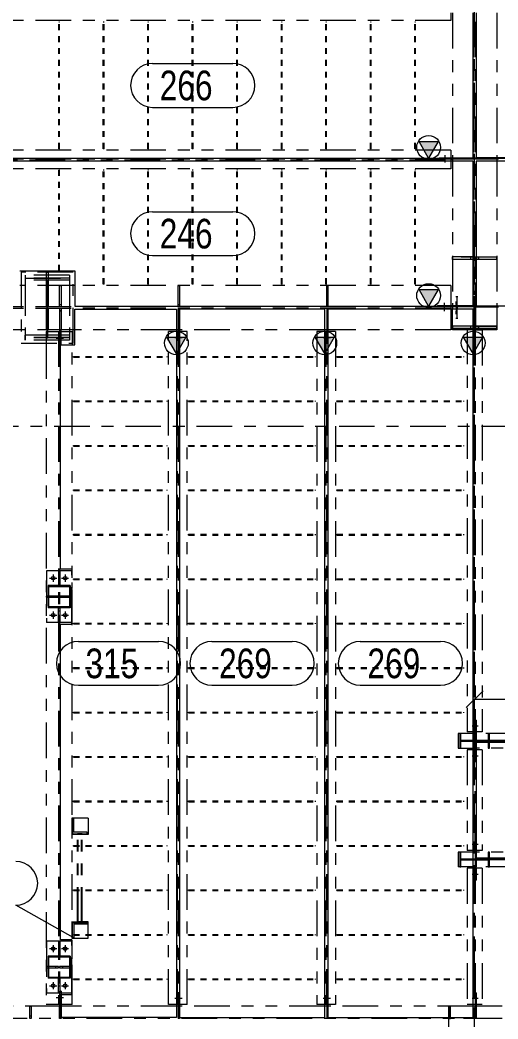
# Model space of a CAD drawing. Header units: millimetres. Extents: x 6786 to 7380, y -302 to 118.
# Drawn here: x 7014.5 to 7054.7, y -46 to 38.2 of the extents above; entities that cross this region are included whole.
import ezdxf

# ---------------------------------------------------------------- set-up
doc = ezdxf.new("R2010")
doc.units = ezdxf.units.MM
for name, pattern in [('XKITLINE00', [0]), ('XKITLINE02', [4, 2, -2]), ('XKITLINE03', [6, 3, -1, 1, -1]), ('XKITLINE04', [3, 0.5, -0.5, 0.5, -0.5, 0.5, -0.5]), ('XKITLINE05', [8, 3, -1, 1, -1, 1, -1])]:
    doc.linetypes.add(name, pattern=pattern)
for name, color, linetype, lineweight in [('Bolt', 7, 'Continuous', 0), ('Part', 2, 'Continuous', 0), ('PartMark', 3, 'Continuous', 0), ('S-GRID', 1, 'Continuous', 0), ('Z-DIMENSIONS', 1, 'Continuous', 0)]:
    doc.layers.add(name, color=color, linetype=linetype, lineweight=lineweight)
doc.styles.add('Arial', font='arial.ttf')

msp = doc.modelspace()

# ---------------------------------------------------------------- hatches: boundary and pattern name
at = {"layer": 'Part'}
for points in [[(7048.084, 27.995), (7049.684, 27.995), (7048.884, 26.595)], [(7048.084, 15.495), (7049.684, 15.495), (7048.884, 14.095)], [(7026.834, 11.495), (7028.434, 11.495), (7027.634, 10.095)], [(7039.334, 11.495), (7040.934, 11.495), (7040.134, 10.095)], [(7051.834, 11.495), (7053.434, 11.495), (7052.634, 10.095)]]:
    msp.add_hatch(color=7, dxfattribs=at).paths.add_polyline_path(points, flags=17)

# ---------------------------------------------------------------- linework, layer by layer
at = {"layer": 'Bolt', "color": 6, "linetype": 'XKITLINE02', "lineweight": 0}
for p, q in [((7050.259, 26.833), (7050.259, 26.208)), ((7050.259, 26.833), (7050.259, 26.208)), ((7050.196, 14.376), (7050.196, 13.689)), ((7050.196, 14.376), (7050.196, 13.689)), ((7050.196, 14.376), (7050.196, 13.689)), ((7050.196, 14.376), (7050.196, 13.689)), ((7017.509, 11.408), (7018.134, 11.408)), ((7017.509, 11.408), (7018.134, 11.408)), ((7017.509, 11.408), (7018.134, 11.408)), ((7027.496, 11.47), (7028.121, 11.47)), ((7027.496, 11.47), (7028.121, 11.47)), ((7039.996, 11.47), (7040.621, 11.47)), ((7039.996, 11.47), (7040.621, 11.47)), ((7053.059, -21.317), (7052.559, -21.317)), ((7053.059, -21.317), (7052.559, -21.317)), ((7052.559, -23.817), (7053.059, -23.817)), ((7052.559, -23.817), (7053.059, -23.817)), ((7053.059, -31.317), (7052.559, -31.317)), ((7053.059, -31.317), (7052.559, -31.317)), ((7052.559, -33.817), (7053.059, -33.817)), ((7052.559, -33.817), (7053.059, -33.817)), ((7018.134, -44.249), (7017.509, -44.249)), ((7018.134, -44.249), (7017.509, -44.249)), ((7018.134, -44.249), (7017.509, -44.249)), ((7028.121, -44.311), (7027.496, -44.311)), ((7028.121, -44.311), (7027.496, -44.311)), ((7040.621, -44.311), (7039.996, -44.311)), ((7040.621, -44.311), (7039.996, -44.311)), ((7053.059, -44.311), (7052.559, -44.311)), ((7053.059, -44.311), (7052.559, -44.311))]:
    msp.add_line(p, q, dxfattribs=at)
at = {"layer": 'Bolt', "color": 6, "linetype": 'XKITLINE00', "lineweight": 0}
for p, q in [((7016.959, -8.842), (7017.559, -8.842)), ((7017.259, -8.542), (7017.259, -9.142)), ((7017.959, -8.842), (7018.559, -8.842)), ((7018.259, -8.542), (7018.259, -9.142)), ((7017.259, -11.667), (7017.259, -12.267)), ((7018.259, -11.667), (7018.259, -12.267)), ((7016.959, -11.967), (7017.559, -11.967)), ((7017.959, -11.967), (7018.559, -11.967)), ((7016.959, -40.092), (7017.559, -40.092)), ((7017.259, -39.792), (7017.259, -40.392)), ((7017.959, -40.092), (7018.559, -40.092)), ((7018.259, -39.792), (7018.259, -40.392)), ((7017.259, -42.917), (7017.259, -43.517)), ((7018.259, -42.917), (7018.259, -43.517)), ((7016.959, -43.217), (7017.559, -43.217)), ((7017.959, -43.217), (7018.559, -43.217))]:
    msp.add_line(p, q, dxfattribs=at)
for centre in [(7017.259, -8.842), (7018.259, -8.842), (7017.259, -11.967), (7018.259, -11.967), (7017.259, -40.092), (7018.259, -40.092), (7017.259, -43.217), (7018.259, -43.217)]:
    msp.add_circle(centre, 0.15, dxfattribs=at)
at = {"layer": 'Part', "color": 6, "linetype": 'XKITLINE05', "lineweight": 0}
for p, q in [((7052.69, 62.095), (7052.69, 12.095)), ((7052.827, 62.095), (7052.827, 12.095)), ((7050.759, 38.845), (7050.759, 38.189)), ((7050.884, 38.845), (7050.884, 26.595)), ((7054.634, 38.845), (7054.634, 26.595)), ((7050.759, 38.189), (7007.259, 38.189)), ((7050.759, 27.251), (7007.259, 27.251)), ((7050.759, 27.251), (7050.759, 26.595)), ((7050.759, 26.508), (7007.259, 26.508)), ((7007.259, 26.433), (7050.759, 26.433)), ((7049.759, 26.608), (7052.69, 26.608)), ((7049.759, 26.608), (7049.759, 26.508)), ((7049.759, 26.508), (7049.759, 26.608)), ((7050.759, 26.508), (7049.759, 26.508)), ((7050.759, 26.595), (7050.759, 26.345)), ((7050.841, 26.508), (7050.759, 26.508)), ((7050.759, 26.345), (7050.759, 25.689)), ((7050.821, 26.608), (7050.821, 26.508)), ((7050.821, 26.595), (7050.821, 26.508)), ((7050.841, 26.508), (7050.872, 26.508)), ((7050.881, 26.508), (7050.872, 26.508)), ((7050.872, 26.508), (7050.881, 26.508)), ((7050.884, 26.508), (7050.881, 26.508)), ((7050.884, 26.508), (7050.884, 26.608)), ((7050.884, 26.608), (7050.884, 26.508)), ((7050.884, 26.608), (7050.884, 26.508)), ((7050.884, 26.508), (7050.884, 26.608)), ((7050.884, 26.595), (7050.884, 26.345)), ((7052.69, 26.508), (7050.884, 26.508)), ((7050.884, 26.345), (7050.884, 14.095)), ((7052.502, 26.508), (7052.502, 26.608)), ((7052.502, 26.508), (7052.502, 26.608)), ((7052.69, 26.608), (7052.69, 26.508)), ((7052.827, 26.605), (7052.827, 26.505)), ((7055.759, 26.605), (7052.827, 26.605)), ((7054.634, 26.505), (7052.827, 26.505)), ((7053.015, 26.505), (7053.015, 26.605)), ((7053.015, 26.505), (7053.015, 26.605)), ((7054.634, 26.605), (7054.634, 26.505)), ((7054.634, 26.505), (7054.634, 26.605)), ((7054.634, 26.605), (7054.634, 26.505)), ((7054.634, 26.595), (7054.634, 26.345)), ((7054.637, 26.505), (7054.634, 26.505)), ((7054.637, 26.505), (7054.634, 26.505)), ((7054.634, 26.345), (7054.634, 14.095)), ((7054.759, 26.505), (7054.637, 26.505)), ((7054.696, 26.605), (7054.696, 26.505)), ((7054.696, 26.505), (7054.696, 26.595)), ((7050.759, 25.689), (7007.259, 25.689)), ((7052.69, 18.251), (7050.884, 18.251)), ((7050.884, 18.251), (7050.884, 18.051)), ((7050.884, 18.051), (7050.884, 18.251)), ((7054.634, 18.245), (7050.884, 18.245)), ((7050.884, 18.245), (7050.884, 18.058)), ((7050.884, 18.058), (7052.69, 18.058)), ((7052.69, 18.051), (7050.884, 18.051)), ((7052.44, 18.051), (7052.44, 18.251)), ((7052.44, 18.051), (7052.44, 18.251)), ((7052.69, 18.251), (7052.69, 18.051)), ((7052.69, 18.051), (7052.69, 18.251)), ((7052.69, 18.058), (7052.69, 12.408)), ((7052.827, 18.251), (7054.634, 18.251)), ((7052.827, 18.051), (7052.827, 18.251)), ((7052.827, 18.251), (7052.827, 18.051)), ((7052.827, 12.408), (7052.827, 18.058)), ((7052.827, 18.058), (7054.634, 18.058)), ((7054.634, 18.051), (7052.827, 18.051)), ((7053.077, 18.051), (7053.077, 18.251)), ((7053.077, 18.251), (7053.077, 18.051)), ((7054.634, 18.251), (7054.634, 18.051)), ((7054.634, 18.051), (7054.634, 18.251)), ((7054.634, 18.058), (7054.634, 18.245)), ((7014.571, 16.97), (7014.571, 10.97)), ((7018.946, 16.97), (7014.571, 16.97)), ((7016.684, 14.039), (7016.684, 16.97)), ((7016.684, 16.97), (7016.834, 16.97)), ((7016.834, 16.97), (7016.834, 14.039)), ((7018.946, 10.97), (7018.946, 16.97)), ((7018.634, 16.72), (7014.884, 16.72)), ((7014.884, 16.72), (7014.884, 16.47)), ((7014.884, 16.47), (7014.884, 16.47)), ((7018.634, 16.47), (7014.884, 16.47)), ((7014.884, 16.47), (7014.884, 16.295)), ((7014.884, 16.47), (7018.634, 16.47)), ((7014.884, 16.47), (7014.884, 16.295)), ((7018.634, 16.295), (7014.884, 16.295)), ((7014.884, 16.295), (7014.884, 16.295)), ((7018.634, 16.295), (7014.884, 16.295)), ((7014.884, 16.295), (7014.884, 11.645)), ((7016.721, 16.295), (7016.721, 16.295)), ((7016.721, 16.295), (7016.796, 16.295)), ((7016.721, 16.295), (7016.721, 11.419)), ((7016.721, 16.295), (7016.796, 16.295)), ((7016.796, 16.295), (7016.796, 16.295)), ((7016.796, 11.419), (7016.796, 16.295)), ((7018.634, 16.72), (7018.634, 16.47)), ((7018.634, 16.47), (7018.634, 16.47)), ((7018.634, 16.47), (7018.634, 16.295)), ((7018.634, 16.47), (7018.634, 16.295)), ((7018.634, 16.295), (7018.634, 16.295)), ((7018.634, 16.295), (7018.634, 11.645)), ((7014.571, 15.845), (7014.446, 15.845)), ((7018.946, 15.845), (7014.571, 15.845)), ((7016.834, 15.845), (7016.684, 15.845)), ((7017.802, 14.039), (7017.802, 15.845)), ((7017.802, 15.845), (7017.927, 15.845)), ((7017.927, 15.845), (7017.927, 14.039)), ((7019.071, 15.845), (7018.946, 15.845)), ((7050.759, 15.845), (7019.071, 15.845)), ((7027.796, 14.039), (7027.796, 15.845)), ((7027.796, 15.845), (7027.896, 15.845)), ((7027.896, 15.845), (7027.896, 14.039)), ((7040.296, 14.039), (7040.296, 15.845)), ((7040.296, 15.845), (7040.396, 15.845)), ((7040.396, 15.845), (7040.396, 14.039)), ((7050.759, 15.845), (7050.759, 14.039)), ((7051.341, 14.883), (7051.163, 14.883)), ((7051.163, 14.505), (7051.207, 13.97)), ((7051.283, 13.97), (7051.283, 14.883)), ((7050.759, 14.039), (7007.259, 14.039)), ((7050.759, 13.901), (7007.259, 13.901)), ((7016.834, 14.289), (7016.684, 14.289)), ((7016.684, 14.039), (7016.834, 14.039)), ((7016.684, 12.095), (7016.684, 13.901)), ((7016.684, 13.901), (7016.834, 13.901)), ((7016.834, 13.714), (7016.684, 13.714)), ((7016.834, 13.901), (7016.834, 12.095)), ((7017.927, 14.226), (7017.802, 14.226)), ((7017.927, 14.039), (7017.802, 14.039)), ((7017.802, 13.901), (7017.802, 12.095)), ((7017.927, 13.901), (7017.802, 13.901)), ((7017.802, 13.714), (7017.927, 13.714)), ((7017.927, 13.714), (7017.802, 13.714)), ((7017.927, 13.901), (7017.927, 12.095)), ((7027.896, 14.226), (7027.796, 14.226)), ((7027.896, 14.039), (7027.796, 14.039)), ((7027.796, 13.901), (7027.796, 12.095)), ((7027.896, 13.901), (7027.796, 13.901)), ((7027.796, 13.714), (7027.896, 13.714)), ((7027.896, 13.714), (7027.796, 13.714)), ((7027.896, 13.901), (7027.896, 10.97)), ((7040.396, 14.226), (7040.296, 14.226)), ((7040.396, 14.039), (7040.296, 14.039)), ((7040.296, 13.901), (7040.296, 12.095)), ((7040.396, 13.901), (7040.296, 13.901)), ((7040.296, 13.714), (7040.396, 13.714)), ((7040.396, 13.714), (7040.296, 13.714)), ((7040.396, 13.901), (7040.396, 10.97)), ((7049.634, 14.164), (7052.69, 14.164)), ((7049.634, 14.039), (7049.634, 14.164)), ((7049.634, 14.039), (7049.634, 14.164)), ((7050.759, 14.039), (7049.634, 14.039)), ((7050.759, 14.095), (7050.759, 13.845)), ((7050.841, 14.039), (7050.759, 14.039)), ((7050.759, 13.845), (7050.759, 12.095)), ((7050.821, 14.164), (7050.821, 14.095)), ((7050.821, 14.095), (7050.821, 14.039)), ((7050.872, 14.039), (7050.841, 14.039)), ((7050.884, 14.039), (7050.841, 14.039)), ((7050.881, 14.039), (7050.872, 14.039)), ((7050.884, 14.039), (7050.881, 14.039)), ((7050.884, 14.039), (7050.884, 14.164)), ((7050.884, 14.164), (7050.884, 14.039)), ((7050.884, 14.164), (7050.884, 14.039)), ((7050.884, 14.095), (7050.884, 13.845)), ((7052.69, 14.039), (7050.884, 14.039)), ((7050.884, 12.095), (7050.884, 13.845)), ((7051.207, 13.97), (7051.163, 13.436)), ((7051.341, 13.97), (7051.207, 13.97)), ((7051.341, 13.97), (7051.207, 13.97)), ((7051.283, 13.058), (7051.283, 13.97)), ((7052.502, 14.039), (7052.502, 14.164)), ((7052.502, 14.039), (7052.502, 14.164)), ((7052.69, 14.164), (7052.69, 14.039)), ((7052.827, 14.105), (7052.827, 14.005)), ((7055.759, 14.105), (7052.827, 14.105)), ((7054.634, 14.005), (7052.827, 14.005)), ((7053.015, 14.005), (7053.015, 14.105)), ((7053.015, 14.005), (7053.015, 14.105)), ((7054.634, 14.105), (7054.634, 14.005)), ((7054.634, 14.005), (7054.634, 14.105)), ((7054.634, 14.105), (7054.634, 14.005)), ((7054.634, 14.095), (7054.634, 12.095)), ((7054.637, 14.005), (7054.634, 14.005)), ((7054.637, 14.005), (7054.634, 14.005)), ((7054.759, 14.005), (7054.637, 14.005)), ((7054.696, 14.105), (7054.696, 14.005)), ((7054.696, 14.005), (7054.696, 14.095)), ((7051.341, 13.058), (7051.163, 13.058)), ((7014.571, 12.095), (7007.259, 12.095)), ((7018.946, 12.095), (7014.571, 12.095)), ((7016.665, 11.97), (7018.852, 11.97)), ((7016.665, 11.97), (7016.665, 10.97)), ((7016.834, 12.095), (7016.684, 12.095)), ((7017.715, 11.97), (7017.715, -44.811)), ((7017.802, 12.095), (7017.802, 10.845)), ((7017.927, 12.095), (7017.802, 12.095)), ((7017.802, 12.095), (7017.927, 12.095)), ((7017.802, 12.095), (7017.927, 12.095)), ((7017.802, 12.033), (7017.927, 12.033)), ((7017.802, 12.033), (7017.927, 12.033)), ((7017.802, 11.97), (7017.802, -44.811)), ((7017.927, 10.845), (7017.927, 12.095)), ((7018.852, 11.97), (7018.852, 10.97)), ((7019.071, 12.095), (7018.946, 12.095)), ((7027.634, 12.095), (7019.071, 12.095)), ((7026.977, -44.811), (7026.977, 11.97)), ((7027.634, 11.97), (7026.977, 11.97)), ((7027.884, 12.095), (7027.634, 12.095)), ((7027.884, 11.97), (7027.634, 11.97)), ((7027.721, -44.811), (7027.721, 11.97)), ((7027.796, 12.095), (7027.796, 11.97)), ((7027.896, 12.095), (7027.796, 12.095)), ((7027.796, 12.095), (7027.896, 12.095)), ((7027.896, 12.095), (7027.796, 12.095)), ((7027.796, 12.095), (7027.896, 12.095)), ((7027.796, 12.033), (7027.884, 12.033)), ((7027.896, 12.033), (7027.796, 12.033)), ((7027.796, 11.97), (7027.796, -44.811)), ((7027.796, 11.97), (7027.796, 10.97)), ((7040.134, 12.095), (7027.884, 12.095)), ((7028.54, 11.97), (7027.884, 11.97)), ((7028.54, -44.811), (7028.54, 11.97)), ((7040.134, 11.97), (7039.477, 11.97)), ((7039.477, 11.97), (7039.477, -44.811)), ((7040.384, 12.095), (7040.134, 12.095)), ((7040.384, 11.97), (7040.134, 11.97)), ((7040.221, 11.97), (7040.221, -44.811)), ((7040.296, 12.095), (7040.296, 11.97)), ((7040.396, 12.095), (7040.296, 12.095)), ((7040.296, 12.095), (7040.396, 12.095)), ((7040.396, 12.095), (7040.296, 12.095)), ((7040.296, 12.095), (7040.396, 12.095)), ((7040.296, 12.033), (7040.384, 12.033)), ((7040.396, 12.033), (7040.296, 12.033)), ((7041.04, 11.97), (7040.296, 11.97)), ((7040.296, -44.811), (7040.296, 11.97)), ((7040.296, 11.97), (7040.296, 10.97)), ((7050.759, 12.095), (7040.384, 12.095)), ((7041.04, 11.97), (7041.04, -44.811)), ((7052.69, 12.414), (7050.884, 12.414)), ((7050.884, 12.414), (7050.884, 12.214)), ((7050.884, 12.214), (7050.884, 12.414)), ((7052.69, 12.408), (7050.884, 12.408)), ((7050.884, 12.408), (7050.884, 12.22)), ((7050.884, 12.22), (7054.634, 12.22)), ((7052.69, 12.214), (7050.884, 12.214)), ((7052.634, 12.095), (7050.884, 12.095)), ((7052.134, 12.214), (7052.134, -21.817)), ((7052.134, 12.214), (7052.69, 12.214)), ((7052.634, 12.095), (7052.134, 12.095)), ((7052.44, 12.214), (7052.44, 12.414)), ((7052.44, 12.214), (7052.44, 12.414)), ((7054.634, 12.095), (7052.634, 12.095)), ((7052.634, 12.095), (7053.384, 12.095)), ((7052.69, 12.414), (7052.69, 12.214)), ((7052.69, 12.214), (7052.69, 12.414)), ((7052.69, 12.214), (7052.69, 12.095)), ((7052.724, 12.095), (7052.724, -21.817)), ((7052.793, 12.095), (7052.793, -21.817)), ((7052.827, 12.414), (7054.634, 12.414)), ((7052.827, 12.214), (7052.827, 12.414)), ((7052.827, 12.414), (7052.827, 12.214)), ((7054.634, 12.408), (7052.827, 12.408)), ((7053.384, 12.214), (7052.827, 12.214)), ((7052.827, 12.214), (7052.827, 12.095)), ((7054.634, 12.214), (7052.827, 12.214)), ((7053.077, 12.214), (7053.077, 12.414)), ((7053.077, 12.414), (7053.077, 12.214)), ((7053.384, 12.095), (7053.384, 12.214)), ((7053.384, 12.095), (7053.384, -21.817)), ((7054.634, 12.414), (7054.634, 12.214)), ((7054.634, 12.214), (7054.634, 12.414)), ((7054.634, 12.22), (7054.634, 12.408)), ((7014.571, 10.97), (7018.946, 10.97)), ((7016.721, 11.645), (7014.884, 11.645)), ((7014.884, 11.244), (7014.884, 11.645)), ((7014.884, 11.645), (7014.884, 11.244)), ((7018.634, 11.47), (7014.884, 11.47)), ((7018.634, 11.419), (7014.884, 11.419)), ((7018.634, 11.244), (7014.884, 11.244)), ((7014.884, 11.22), (7014.884, 11.244)), ((7018.634, 11.22), (7014.884, 11.22)), ((7016.665, 10.97), (7016.665, -44.811)), ((7016.721, 11.645), (7016.796, 11.645)), ((7016.796, 11.645), (7016.721, 11.645)), ((7016.721, 11.419), (7016.796, 11.419)), ((7018.634, 11.645), (7016.796, 11.645)), ((7018.634, 11.645), (7018.634, 11.244)), ((7018.634, 11.645), (7018.634, 11.244)), ((7018.634, 11.244), (7018.634, 11.22)), ((7018.852, 10.97), (7018.852, 10.845)), ((7027.896, 10.97), (7027.796, 10.97)), ((7027.796, 10.97), (7027.896, 10.97)), ((7040.396, 10.97), (7040.296, 10.97)), ((7040.296, 10.97), (7040.396, 10.97)), ((7017.802, 10.845), (7017.927, 10.845)), ((7017.802, 10.845), (7017.927, 10.845)), ((7018.852, -44.811), (7018.852, 10.845)), ((7016.696, -8.217), (7016.696, -12.592)), ((7017.696, -8.217), (7016.696, -8.217)), ((7017.821, -8.217), (7017.696, -8.217)), ((7017.696, -8.217), (7017.696, -9.467)), ((7017.821, -8.217), (7017.696, -8.217)), ((7018.821, -8.217), (7017.821, -8.217)), ((7017.821, -8.217), (7017.821, -9.467)), ((7018.821, -12.592), (7018.821, -8.217)), ((7017.696, -8.842), (7017.821, -8.842)), ((7017.696, -9.217), (7017.821, -9.217)), ((7018.696, -9.467), (7016.821, -9.467)), ((7016.821, -9.467), (7016.821, -11.342)), ((7016.896, -11.267), (7016.896, -9.542)), ((7016.896, -9.542), (7018.621, -9.542)), ((7017.821, -9.467), (7017.696, -9.467)), ((7018.621, -9.542), (7018.621, -11.267)), ((7018.696, -9.467), (7018.696, -11.342)), ((7017.715, -10.355), (7016.665, -10.355)), ((7016.665, -10.355), (7016.665, -10.455)), ((7016.665, -10.455), (7017.715, -10.455)), ((7017.465, -10.355), (7017.465, -10.455)), ((7017.715, -10.455), (7017.715, -10.355)), ((7018.852, -10.355), (7017.802, -10.355)), ((7017.802, -10.355), (7017.802, -10.455)), ((7017.802, -10.455), (7018.852, -10.455)), ((7018.052, -10.355), (7018.052, -10.455)), ((7018.852, -10.455), (7018.852, -10.355)), ((7018.696, -11.342), (7016.821, -11.342)), ((7018.621, -11.267), (7016.896, -11.267)), ((7017.696, -12.592), (7017.696, -11.342)), ((7017.696, -11.342), (7017.821, -11.342)), ((7017.696, -11.592), (7017.821, -11.592)), ((7017.821, -11.342), (7017.821, -12.592)), ((7017.696, -12.592), (7016.696, -12.592)), ((7017.696, -11.967), (7017.821, -11.967)), ((7017.821, -12.592), (7017.696, -12.592)), ((7017.821, -12.592), (7017.696, -12.592)), ((7018.821, -12.592), (7017.821, -12.592)), ((7052.893, -20.817), (7052.793, -20.817)), ((7052.793, -20.817), (7052.793, -21.817)), ((7052.793, -20.817), (7052.893, -20.817)), ((7052.893, -20.817), (7052.893, -21.817)), ((7052.634, -21.817), (7052.134, -21.817)), ((7053.384, -21.817), (7052.634, -21.817)), ((7052.793, -21.817), (7052.793, -21.939)), ((7052.793, -21.88), (7052.893, -21.88)), ((7052.793, -21.88), (7052.893, -21.88)), ((7052.893, -21.817), (7052.893, -21.88)), ((7052.893, -21.88), (7052.893, -21.942)), ((7052.893, -21.899), (7052.893, -22.533)), ((7051.384, -21.942), (7051.384, -23.192)), ((7052.634, -21.942), (7051.384, -21.942)), ((7088.565, -22.533), (7051.384, -22.533)), ((7088.565, -22.602), (7051.384, -22.602)), ((7051.509, -21.942), (7051.509, -23.192)), ((7051.609, -21.942), (7051.509, -21.942)), ((7051.509, -21.942), (7051.509, -22.533)), ((7051.609, -21.942), (7051.509, -21.942)), ((7051.609, -22.283), (7051.509, -22.283)), ((7051.509, -22.533), (7051.609, -22.533)), ((7051.509, -22.602), (7051.509, -23.192)), ((7051.609, -22.602), (7051.509, -22.602)), ((7051.609, -22.533), (7051.609, -21.942)), ((7051.609, -22.533), (7051.609, -21.942)), ((7053.909, -22.533), (7051.609, -22.533)), ((7051.609, -23.192), (7051.609, -22.602)), ((7051.609, -22.602), (7053.909, -22.602)), ((7051.609, -23.192), (7051.609, -22.602)), ((7088.696, -21.942), (7052.634, -21.942)), ((7052.793, -21.939), (7052.793, -21.942)), ((7052.793, -21.942), (7052.893, -21.942)), ((7052.893, -21.942), (7052.793, -21.942)), ((7052.893, -21.942), (7052.793, -21.942)), ((7052.793, -21.942), (7052.893, -21.942)), ((7052.793, -22.533), (7052.793, -21.942)), ((7052.893, -22.345), (7052.793, -22.345)), ((7052.893, -22.533), (7052.793, -22.533)), ((7052.793, -22.602), (7052.793, -23.192)), ((7052.893, -22.602), (7052.793, -22.602)), ((7052.893, -22.602), (7052.893, -24.317)), ((7054.009, -21.942), (7053.909, -21.942)), ((7053.909, -21.942), (7053.909, -22.533)), ((7053.909, -21.942), (7053.909, -22.533)), ((7054.009, -21.942), (7053.909, -21.942)), ((7054.009, -22.283), (7053.909, -22.283)), ((7053.909, -22.533), (7054.009, -22.533)), ((7053.909, -22.602), (7053.909, -23.192)), ((7053.909, -22.602), (7053.909, -23.192)), ((7054.009, -22.602), (7053.909, -22.602)), ((7054.009, -23.192), (7054.009, -21.942)), ((7054.009, -22.533), (7054.009, -21.942)), ((7054.009, -23.192), (7054.009, -22.602)), ((7051.384, -23.192), (7052.634, -23.192)), ((7051.609, -22.852), (7051.509, -22.852)), ((7051.509, -23.192), (7051.609, -23.192)), ((7051.509, -23.192), (7051.609, -23.192)), ((7052.634, -23.317), (7052.134, -23.317)), ((7052.134, -23.317), (7052.134, -31.817)), ((7052.884, -23.192), (7052.634, -23.192)), ((7052.884, -23.317), (7052.634, -23.317)), ((7052.724, -23.317), (7052.724, -31.817)), ((7052.893, -22.789), (7052.793, -22.789)), ((7052.793, -23.192), (7052.793, -23.317)), ((7052.893, -23.192), (7052.793, -23.192)), ((7052.793, -23.192), (7052.893, -23.192)), ((7052.893, -23.192), (7052.793, -23.192)), ((7052.793, -23.192), (7052.893, -23.192)), ((7052.793, -23.255), (7052.884, -23.255)), ((7052.893, -23.255), (7052.793, -23.255)), ((7053.384, -23.317), (7052.793, -23.317)), ((7052.793, -31.817), (7052.793, -23.317)), ((7052.793, -23.317), (7052.793, -24.317)), ((7091.165, -23.192), (7052.884, -23.192)), ((7053.384, -23.317), (7053.384, -31.817)), ((7054.009, -22.852), (7053.909, -22.852)), ((7053.909, -23.192), (7054.009, -23.192)), ((7053.909, -23.192), (7054.009, -23.192)), ((7052.893, -24.317), (7052.793, -24.317)), ((7052.793, -24.317), (7052.893, -24.317)), ((7020.19, -29.092), (7018.815, -29.092)), ((7018.815, -29.092), (7018.815, -30.467)), ((7019.002, -29.155), (7018.877, -29.155)), ((7018.877, -29.155), (7018.877, -30.405)), ((7019.002, -30.28), (7019.002, -29.155)), ((7020.19, -29.092), (7020.19, -30.467)), ((7020.127, -30.28), (7019.002, -30.28)), ((7020.127, -30.405), (7020.127, -30.28)), ((7019.302, -30.467), (7018.815, -30.467)), ((7018.877, -30.405), (7020.127, -30.405)), ((7019.302, -37.905), (7019.302, -30.405)), ((7019.702, -30.405), (7019.302, -30.405)), ((7019.302, -37.905), (7019.302, -30.405)), ((7019.702, -30.405), (7019.302, -30.405)), ((7019.702, -30.467), (7019.302, -30.467)), ((7019.352, -37.905), (7019.352, -30.405)), ((7019.352, -37.905), (7019.352, -30.405)), ((7019.652, -37.905), (7019.652, -30.405)), ((7019.652, -37.905), (7019.652, -30.405)), ((7019.702, -37.905), (7019.702, -30.405)), ((7019.702, -37.905), (7019.702, -30.405)), ((7020.19, -30.467), (7019.702, -30.467)), ((7052.893, -30.817), (7052.793, -30.817)), ((7052.793, -30.817), (7052.793, -31.817)), ((7052.793, -30.817), (7052.893, -30.817)), ((7052.893, -30.817), (7052.893, -32.533)), ((7051.384, -31.942), (7051.384, -33.192)), ((7052.634, -31.942), (7051.384, -31.942)), ((7051.509, -31.942), (7051.509, -33.192)), ((7051.609, -31.942), (7051.509, -31.942)), ((7051.509, -31.942), (7051.509, -32.533)), ((7051.609, -31.942), (7051.509, -31.942)), ((7051.609, -32.533), (7051.609, -31.942)), ((7051.609, -32.533), (7051.609, -31.942)), ((7052.634, -31.817), (7052.134, -31.817)), ((7052.884, -31.817), (7052.634, -31.817)), ((7052.884, -31.942), (7052.634, -31.942)), ((7053.384, -31.817), (7052.793, -31.817)), ((7052.793, -31.817), (7052.793, -31.939)), ((7052.793, -31.88), (7052.884, -31.88)), ((7052.793, -31.939), (7052.793, -31.942)), ((7052.793, -31.942), (7052.893, -31.942)), ((7052.893, -31.942), (7052.793, -31.942)), ((7052.893, -31.942), (7052.793, -31.942)), ((7052.793, -31.942), (7052.893, -31.942)), ((7052.793, -31.942), (7052.793, -32.533)), ((7052.893, -31.88), (7052.884, -31.88)), ((7091.165, -31.942), (7052.884, -31.942)), ((7054.009, -31.942), (7053.909, -31.942)), ((7053.909, -31.942), (7053.909, -32.533)), ((7053.909, -31.942), (7053.909, -32.533)), ((7054.009, -31.942), (7053.909, -31.942)), ((7054.009, -33.192), (7054.009, -31.942)), ((7054.009, -32.533), (7054.009, -31.942)), ((7088.565, -32.533), (7051.384, -32.533)), ((7088.565, -32.602), (7051.384, -32.602)), ((7051.609, -32.283), (7051.509, -32.283)), ((7051.509, -32.533), (7051.609, -32.533)), ((7051.509, -32.602), (7051.509, -33.192)), ((7051.609, -32.602), (7051.509, -32.602)), ((7051.609, -32.852), (7051.509, -32.852)), ((7053.909, -32.533), (7051.609, -32.533)), ((7051.609, -33.192), (7051.609, -32.602)), ((7051.609, -32.602), (7053.909, -32.602)), ((7051.609, -33.192), (7051.609, -32.602)), ((7052.893, -32.345), (7052.793, -32.345)), ((7052.893, -32.533), (7052.793, -32.533)), ((7052.793, -32.602), (7052.793, -33.192)), ((7052.893, -32.602), (7052.793, -32.602)), ((7052.893, -32.789), (7052.793, -32.789)), ((7052.893, -32.602), (7052.893, -33.192)), ((7054.009, -32.283), (7053.909, -32.283)), ((7053.909, -32.533), (7054.009, -32.533)), ((7053.909, -32.602), (7053.909, -33.192)), ((7053.909, -32.602), (7053.909, -33.192)), ((7054.009, -32.602), (7053.909, -32.602)), ((7054.009, -32.852), (7053.909, -32.852)), ((7054.009, -33.192), (7054.009, -32.602)), ((7052.634, -33.192), (7051.384, -33.192)), ((7051.509, -33.192), (7051.609, -33.192)), ((7051.509, -33.192), (7051.609, -33.192)), ((7052.634, -33.317), (7052.134, -33.317)), ((7052.134, -33.317), (7052.134, -44.811)), ((7088.696, -33.192), (7052.634, -33.192)), ((7053.384, -33.317), (7052.634, -33.317)), ((7052.724, -33.317), (7052.724, -44.811)), ((7052.793, -33.192), (7052.793, -33.317)), ((7052.893, -33.192), (7052.793, -33.192)), ((7052.793, -33.192), (7052.893, -33.192)), ((7052.893, -33.192), (7052.793, -33.192)), ((7052.793, -33.192), (7052.893, -33.192)), ((7052.893, -33.255), (7052.793, -33.255)), ((7052.793, -33.255), (7052.893, -33.255)), ((7052.793, -33.317), (7052.793, -34.317)), ((7052.793, -33.317), (7052.793, -44.811)), ((7052.893, -33.192), (7052.893, -33.195)), ((7052.893, -33.195), (7052.893, -33.204)), ((7052.893, -33.204), (7052.893, -33.195)), ((7052.893, -33.236), (7052.893, -33.204)), ((7052.893, -33.236), (7052.893, -33.317)), ((7052.893, -33.317), (7052.893, -34.317)), ((7053.384, -33.317), (7053.384, -44.811)), ((7053.909, -33.192), (7054.009, -33.192)), ((7053.909, -33.192), (7054.009, -33.192)), ((7052.893, -34.317), (7052.793, -34.317)), ((7052.793, -34.317), (7052.893, -34.317)), ((7018.815, -37.842), (7018.815, -39.217)), ((7018.815, -37.842), (7019.302, -37.842)), ((7018.877, -39.155), (7018.877, -37.905)), ((7018.877, -37.905), (7020.127, -37.905)), ((7019.702, -37.842), (7019.302, -37.842)), ((7019.302, -37.905), (7019.702, -37.905)), ((7019.302, -37.905), (7019.702, -37.905)), ((7020.19, -37.842), (7019.702, -37.842)), ((7020.127, -37.905), (7020.127, -38.03)), ((7020.19, -39.217), (7020.19, -37.842)), ((7020.127, -38.03), (7019.002, -38.03)), ((7019.002, -38.03), (7019.002, -39.155)), ((7016.696, -39.467), (7016.696, -43.842)), ((7017.696, -39.467), (7016.696, -39.467)), ((7017.696, -39.467), (7017.696, -40.717)), ((7017.821, -39.467), (7017.696, -39.467)), ((7017.821, -39.467), (7017.696, -39.467)), ((7017.821, -39.467), (7017.821, -40.717)), ((7018.821, -39.467), (7017.821, -39.467)), ((7018.815, -39.217), (7020.19, -39.217)), ((7018.821, -43.842), (7018.821, -39.467)), ((7019.002, -39.155), (7018.877, -39.155)), ((7017.696, -40.092), (7017.821, -40.092)), ((7018.696, -40.717), (7016.821, -40.717)), ((7016.821, -40.717), (7016.821, -42.592)), ((7016.896, -42.517), (7016.896, -40.792)), ((7016.896, -40.792), (7018.621, -40.792)), ((7017.696, -40.467), (7017.821, -40.467)), ((7017.821, -40.717), (7017.696, -40.717)), ((7018.621, -40.792), (7018.621, -42.517)), ((7018.696, -40.717), (7018.696, -42.592)), ((7017.715, -41.605), (7016.665, -41.605)), ((7016.665, -41.605), (7016.665, -41.705)), ((7016.665, -41.705), (7017.715, -41.705)), ((7017.465, -41.605), (7017.465, -41.705)), ((7017.715, -41.705), (7017.715, -41.605)), ((7018.852, -41.605), (7017.802, -41.605)), ((7017.802, -41.605), (7017.802, -41.705)), ((7017.802, -41.705), (7018.852, -41.705)), ((7018.052, -41.605), (7018.052, -41.705)), ((7018.852, -41.705), (7018.852, -41.605)), ((7018.696, -42.592), (7016.821, -42.592)), ((7018.621, -42.517), (7016.896, -42.517)), ((7017.696, -43.842), (7017.696, -42.592)), ((7017.696, -42.592), (7017.821, -42.592)), ((7017.696, -42.842), (7017.821, -42.842)), ((7017.821, -42.592), (7017.821, -43.842)), ((7017.696, -43.217), (7017.821, -43.217)), ((7017.927, -43.686), (7017.802, -43.686)), ((7017.802, -43.686), (7017.802, -44.811)), ((7017.802, -43.686), (7017.927, -43.686)), ((7017.927, -43.686), (7017.927, -45.986)), ((7027.896, -43.811), (7027.796, -43.811)), ((7027.796, -43.811), (7027.796, -44.811)), ((7027.796, -43.811), (7027.896, -43.811)), ((7027.896, -43.811), (7027.896, -45.986)), ((7040.396, -43.811), (7040.296, -43.811)), ((7040.296, -43.811), (7040.296, -44.811)), ((7040.296, -43.811), (7040.396, -43.811)), ((7040.396, -43.811), (7040.396, -45.986)), ((7052.893, -43.811), (7052.793, -43.811)), ((7052.793, -43.811), (7052.793, -44.811)), ((7052.793, -43.811), (7052.893, -43.811)), ((7052.893, -43.811), (7052.893, -44.811)), ((7017.696, -43.842), (7016.696, -43.842)), ((7017.821, -43.842), (7017.696, -43.842)), ((7017.821, -43.842), (7017.696, -43.842)), ((7018.821, -43.842), (7017.821, -43.842)), ((7017.884, -44.936), (7002.946, -44.936)), ((7015.296, -45.986), (7015.296, -44.936)), ((7015.296, -44.936), (7015.396, -44.936)), ((7015.396, -44.936), (7015.396, -45.986)), ((7017.884, -44.811), (7016.665, -44.811)), ((7018.852, -44.811), (7017.802, -44.811)), ((7017.802, -44.811), (7017.802, -44.933)), ((7017.802, -44.874), (7017.884, -44.874)), ((7017.927, -44.874), (7017.802, -44.874)), ((7017.802, -44.933), (7017.802, -44.936)), ((7017.802, -44.936), (7017.802, -44.933)), ((7017.802, -44.936), (7017.927, -44.936)), ((7017.927, -44.936), (7017.802, -44.936)), ((7017.802, -44.936), (7017.927, -44.936)), ((7017.802, -45.986), (7017.802, -44.936)), ((7027.634, -44.936), (7017.884, -44.936)), ((7027.634, -44.811), (7026.977, -44.811)), ((7027.884, -44.811), (7027.634, -44.811)), ((7027.884, -44.936), (7027.634, -44.936)), ((7027.796, -44.811), (7027.796, -44.933)), ((7027.796, -44.874), (7027.884, -44.874)), ((7027.796, -44.933), (7027.796, -44.936)), ((7027.796, -44.933), (7027.796, -45.986)), ((7027.796, -44.936), (7027.896, -44.936)), ((7027.896, -44.936), (7027.796, -44.936)), ((7027.896, -44.936), (7027.796, -44.936)), ((7028.54, -44.811), (7027.884, -44.811)), ((7027.896, -44.874), (7027.884, -44.874)), ((7040.134, -44.936), (7027.884, -44.936)), ((7040.134, -44.811), (7039.477, -44.811)), ((7040.384, -44.811), (7040.134, -44.811)), ((7040.384, -44.936), (7040.134, -44.936)), ((7041.04, -44.811), (7040.296, -44.811)), ((7040.296, -44.811), (7040.296, -44.933)), ((7040.296, -44.874), (7040.384, -44.874)), ((7040.296, -44.933), (7040.296, -44.936)), ((7040.296, -44.933), (7040.296, -45.986)), ((7040.296, -44.936), (7040.396, -44.936)), ((7040.396, -44.936), (7040.296, -44.936)), ((7040.396, -44.936), (7040.296, -44.936)), ((7040.396, -44.874), (7040.384, -44.874)), ((7052.634, -44.936), (7040.384, -44.936)), ((7050.565, -44.936), (7050.565, -45.986)), ((7050.715, -44.936), (7050.565, -44.936)), ((7050.571, -44.936), (7050.571, -47.124)), ((7050.709, -44.936), (7050.571, -44.936)), ((7050.709, -45.986), (7050.709, -44.936)), ((7050.715, -45.986), (7050.715, -44.936)), ((7052.634, -44.811), (7052.134, -44.811)), ((7053.384, -44.811), (7052.634, -44.811)), ((7055.071, -44.936), (7052.634, -44.936)), ((7052.793, -44.811), (7052.793, -44.933)), ((7052.793, -44.874), (7052.893, -44.874)), ((7052.793, -44.874), (7052.893, -44.874)), ((7052.793, -44.933), (7052.793, -44.936)), ((7052.793, -45.986), (7052.793, -44.933)), ((7052.793, -44.936), (7052.893, -44.936)), ((7052.893, -44.936), (7052.793, -44.936)), ((7052.893, -44.811), (7052.893, -44.874)), ((7052.893, -44.874), (7052.893, -44.936)), ((7052.893, -44.893), (7052.893, -45.986)), ((7055.071, -45.986), (7002.946, -45.986)), ((7015.396, -45.799), (7015.296, -45.799)), ((7015.396, -45.986), (7015.296, -45.986)), ((7017.802, -45.799), (7017.927, -45.799)), ((7017.802, -45.799), (7017.927, -45.799)), ((7017.927, -45.986), (7017.802, -45.986)), ((7027.796, -45.799), (7027.896, -45.799)), ((7027.796, -45.799), (7027.896, -45.799)), ((7027.896, -45.986), (7027.796, -45.986)), ((7040.296, -45.799), (7040.396, -45.799)), ((7040.296, -45.799), (7040.396, -45.799)), ((7040.396, -45.986), (7040.296, -45.986)), ((7050.715, -45.736), (7050.565, -45.736)), ((7050.565, -45.986), (7050.715, -45.986)), ((7054.809, -45.986), (7050.709, -45.986)), ((7052.793, -45.799), (7052.893, -45.799)), ((7052.793, -45.799), (7052.893, -45.799)), ((7052.893, -45.986), (7052.793, -45.986))]:
    msp.add_line(p, q, dxfattribs=at)
at = {"layer": 'Part', "color": 7, "linetype": 'XKITLINE00', "lineweight": 0}
for p, q in [((7052.634, 26.595), (7052.634, 38.845)), ((7052.884, 38.845), (7052.884, 26.595)), ((7048.884, 26.595), (7048.084, 27.995)), ((7048.084, 27.995), (7049.684, 27.995)), ((7049.684, 27.995), (7048.884, 26.595)), ((7005.384, 26.595), (7052.634, 26.595)), ((7052.634, 26.345), (7005.384, 26.345)), ((7052.634, 14.095), (7052.634, 26.345)), ((7052.884, 26.595), (7091.384, 26.595)), ((7091.384, 26.345), (7052.884, 26.345)), ((7052.884, 26.345), (7052.884, 14.095)), ((7014.446, 17.095), (7019.071, 17.095)), ((7019.071, 17.095), (7019.071, 14.095)), ((7048.884, 14.095), (7048.084, 15.495)), ((7048.084, 15.495), (7049.684, 15.495)), ((7049.684, 15.495), (7048.884, 14.095)), ((7019.071, 14.095), (7052.634, 14.095)), ((7019.071, 13.845), (7027.634, 13.845)), ((7019.071, 10.845), (7019.071, 13.845)), ((7027.634, 13.845), (7027.634, -45.905)), ((7027.884, 13.845), (7027.884, -45.905)), ((7040.134, 13.845), (7027.884, 13.845)), ((7040.134, -45.905), (7040.134, 13.845)), ((7040.384, 13.845), (7040.384, -45.905)), ((7052.634, 13.845), (7040.384, 13.845)), ((7052.634, -45.905), (7052.634, 13.845)), ((7083.826, 14.095), (7052.884, 14.095)), ((7027.634, 10.095), (7026.834, 11.495)), ((7026.834, 11.495), (7028.434, 11.495)), ((7028.434, 11.495), (7027.634, 10.095)), ((7040.134, 10.095), (7039.334, 11.495)), ((7039.334, 11.495), (7040.934, 11.495)), ((7040.934, 11.495), (7040.134, 10.095)), ((7052.634, 10.095), (7051.834, 11.495)), ((7051.834, 11.495), (7053.434, 11.495)), ((7053.434, 11.495), (7052.634, 10.095)), ((7017.884, -8.092), (7017.884, 10.845)), ((7017.884, 10.845), (7019.071, 10.845)), ((7018.821, -8.092), (7017.884, -8.092)), ((7018.821, -8.092), (7018.821, -8.217)), ((7018.821, -12.717), (7018.821, -12.592)), ((7017.884, -39.342), (7017.884, -12.717)), ((7017.884, -12.717), (7018.821, -12.717)), ((7052.884, -22.692), (7052.884, -32.442)), ((7091.384, -22.692), (7052.884, -22.692)), ((7052.884, -32.442), (7091.384, -32.442)), ((7018.821, -39.342), (7017.884, -39.342)), ((7018.821, -39.342), (7018.821, -39.467)), ((7017.884, -45.905), (7017.884, -43.967)), ((7017.884, -43.967), (7018.821, -43.967)), ((7018.821, -43.967), (7018.821, -43.842)), ((7027.634, -45.905), (7017.884, -45.905)), ((7027.884, -45.905), (7040.134, -45.905)), ((7040.384, -45.905), (7052.634, -45.905))]:
    msp.add_line(p, q, dxfattribs=at)
at = {"layer": 'Part', "color": 2, "linetype": 'XKITLINE04', "lineweight": 0}
for p, q in [((7017.727, 27.376), (7017.727, 38.064)), ((7017.79, 38.064), (7017.727, 38.064)), ((7017.79, 27.376), (7017.79, 38.064)), ((7021.477, 27.376), (7021.477, 38.064)), ((7021.54, 38.064), (7021.477, 38.064)), ((7021.54, 27.376), (7021.54, 38.064)), ((7025.227, 27.376), (7025.227, 38.064)), ((7025.29, 38.064), (7025.227, 38.064)), ((7025.29, 27.376), (7025.29, 38.064)), ((7028.977, 27.376), (7028.977, 38.064)), ((7029.04, 38.064), (7028.977, 38.064)), ((7029.04, 27.376), (7029.04, 38.064)), ((7032.727, 27.376), (7032.727, 38.064)), ((7032.79, 38.064), (7032.727, 38.064)), ((7032.79, 27.376), (7032.79, 38.064)), ((7036.477, 27.376), (7036.477, 38.064)), ((7036.54, 38.064), (7036.477, 38.064)), ((7036.54, 27.376), (7036.54, 38.064)), ((7040.227, 27.376), (7040.227, 38.064)), ((7040.29, 38.064), (7040.227, 38.064)), ((7040.29, 27.376), (7040.29, 38.064)), ((7043.977, 27.376), (7043.977, 38.064)), ((7044.04, 38.064), (7043.977, 38.064)), ((7044.04, 27.376), (7044.04, 38.064)), ((7047.727, 27.376), (7047.727, 38.064)), ((7047.79, 38.064), (7047.727, 38.064)), ((7047.79, 27.376), (7047.79, 38.064)), ((7017.79, 27.376), (7017.727, 27.376)), ((7021.54, 27.376), (7021.477, 27.376)), ((7025.29, 27.376), (7025.227, 27.376)), ((7029.04, 27.376), (7028.977, 27.376)), ((7032.79, 27.376), (7032.727, 27.376)), ((7036.54, 27.376), (7036.477, 27.376)), ((7040.29, 27.376), (7040.227, 27.376)), ((7044.04, 27.376), (7043.977, 27.376)), ((7047.79, 27.376), (7047.727, 27.376)), ((7017.727, 17.095), (7017.727, 25.564)), ((7017.79, 25.564), (7017.727, 25.564)), ((7017.79, 17.095), (7017.79, 25.564)), ((7021.477, 15.97), (7021.477, 25.564)), ((7021.54, 25.564), (7021.477, 25.564)), ((7021.54, 15.97), (7021.54, 25.564)), ((7025.227, 15.97), (7025.227, 25.564)), ((7025.29, 25.564), (7025.227, 25.564)), ((7025.29, 15.97), (7025.29, 25.564)), ((7028.977, 15.97), (7028.977, 25.564)), ((7029.04, 25.564), (7028.977, 25.564)), ((7029.04, 15.97), (7029.04, 25.564)), ((7032.727, 15.97), (7032.727, 25.564)), ((7032.79, 25.564), (7032.727, 25.564)), ((7032.79, 15.97), (7032.79, 25.564)), ((7036.477, 15.97), (7036.477, 25.564)), ((7036.54, 25.564), (7036.477, 25.564)), ((7036.54, 15.97), (7036.54, 25.564)), ((7040.227, 15.97), (7040.227, 25.564)), ((7040.29, 25.564), (7040.227, 25.564)), ((7040.29, 15.97), (7040.29, 25.564)), ((7043.977, 15.97), (7043.977, 25.564)), ((7044.04, 25.564), (7043.977, 25.564)), ((7044.04, 15.97), (7044.04, 25.564)), ((7047.727, 15.97), (7047.727, 25.564)), ((7047.79, 25.564), (7047.727, 25.564)), ((7047.79, 15.97), (7047.79, 25.564)), ((7017.79, 17.095), (7017.727, 17.095)), ((7021.54, 15.97), (7021.477, 15.97)), ((7025.29, 15.97), (7025.227, 15.97)), ((7029.04, 15.97), (7028.977, 15.97)), ((7032.79, 15.97), (7032.727, 15.97)), ((7036.54, 15.97), (7036.477, 15.97)), ((7040.29, 15.97), (7040.227, 15.97)), ((7044.04, 15.97), (7043.977, 15.97)), ((7047.79, 15.97), (7047.727, 15.97)), ((7018.977, 9.798), (7018.977, 9.861)), ((7018.977, 9.861), (7026.852, 9.861)), ((7018.977, 9.798), (7026.852, 9.798)), ((7026.852, 9.798), (7026.852, 9.861)), ((7028.665, 9.798), (7028.665, 9.861)), ((7028.665, 9.861), (7039.352, 9.861)), ((7028.665, 9.798), (7039.352, 9.798)), ((7039.352, 9.798), (7039.352, 9.861)), ((7041.165, 9.798), (7041.165, 9.861)), ((7041.165, 9.861), (7051.852, 9.861)), ((7041.165, 9.798), (7051.852, 9.798)), ((7051.852, 9.798), (7051.852, 9.861)), ((7018.977, 6.048), (7018.977, 6.111)), ((7018.977, 6.111), (7026.852, 6.111)), ((7018.977, 6.048), (7026.852, 6.048)), ((7026.852, 6.048), (7026.852, 6.111)), ((7028.665, 6.048), (7028.665, 6.111)), ((7028.665, 6.111), (7039.352, 6.111)), ((7028.665, 6.048), (7039.352, 6.048)), ((7039.352, 6.048), (7039.352, 6.111)), ((7041.165, 6.048), (7041.165, 6.111)), ((7041.165, 6.111), (7051.852, 6.111)), ((7041.165, 6.048), (7051.852, 6.048)), ((7051.852, 6.048), (7051.852, 6.111)), ((7018.977, 2.298), (7018.977, 2.361)), ((7018.977, 2.361), (7026.852, 2.361)), ((7018.977, 2.298), (7026.852, 2.298)), ((7026.852, 2.298), (7026.852, 2.361)), ((7028.665, 2.298), (7028.665, 2.361)), ((7028.665, 2.361), (7039.352, 2.361)), ((7028.665, 2.298), (7039.352, 2.298)), ((7039.352, 2.298), (7039.352, 2.361)), ((7041.165, 2.298), (7041.165, 2.361)), ((7041.165, 2.361), (7051.852, 2.361)), ((7041.165, 2.298), (7051.852, 2.298)), ((7051.852, 2.298), (7051.852, 2.361)), ((7018.977, -1.452), (7018.977, -1.389)), ((7018.977, -1.389), (7026.852, -1.389)), ((7018.977, -1.452), (7026.852, -1.452)), ((7026.852, -1.452), (7026.852, -1.389)), ((7028.665, -1.452), (7028.665, -1.389)), ((7028.665, -1.389), (7039.352, -1.389)), ((7028.665, -1.452), (7039.352, -1.452)), ((7039.352, -1.452), (7039.352, -1.389)), ((7041.165, -1.452), (7041.165, -1.389)), ((7041.165, -1.389), (7051.852, -1.389)), ((7041.165, -1.452), (7051.852, -1.452)), ((7051.852, -1.452), (7051.852, -1.389)), ((7018.977, -5.202), (7018.977, -5.139)), ((7018.977, -5.139), (7026.852, -5.139)), ((7018.977, -5.202), (7026.852, -5.202)), ((7026.852, -5.202), (7026.852, -5.139)), ((7028.665, -5.202), (7028.665, -5.139)), ((7028.665, -5.139), (7039.352, -5.139)), ((7028.665, -5.202), (7039.352, -5.202)), ((7039.352, -5.202), (7039.352, -5.139)), ((7041.165, -5.202), (7041.165, -5.139)), ((7041.165, -5.139), (7051.852, -5.139)), ((7041.165, -5.202), (7051.852, -5.202)), ((7051.852, -5.202), (7051.852, -5.139)), ((7018.821, -8.217), (7018.821, -12.592)), ((7018.977, -8.952), (7018.977, -8.889)), ((7018.977, -8.889), (7026.852, -8.889)), ((7018.977, -8.952), (7026.852, -8.952)), ((7026.852, -8.952), (7026.852, -8.889)), ((7028.665, -8.952), (7028.665, -8.889)), ((7028.665, -8.889), (7039.352, -8.889)), ((7028.665, -8.952), (7039.352, -8.952)), ((7039.352, -8.952), (7039.352, -8.889)), ((7041.165, -8.952), (7041.165, -8.889)), ((7041.165, -8.889), (7051.852, -8.889)), ((7041.165, -8.952), (7051.852, -8.952)), ((7051.852, -8.952), (7051.852, -8.889)), ((7018.977, -12.702), (7018.977, -12.639)), ((7018.977, -12.639), (7026.852, -12.639)), ((7026.852, -12.702), (7026.852, -12.639)), ((7028.665, -12.702), (7028.665, -12.639)), ((7028.665, -12.639), (7039.352, -12.639)), ((7039.352, -12.702), (7039.352, -12.639)), ((7041.165, -12.702), (7041.165, -12.639)), ((7041.165, -12.639), (7051.852, -12.639)), ((7051.852, -12.702), (7051.852, -12.639)), ((7018.977, -12.702), (7026.852, -12.702)), ((7028.665, -12.702), (7039.352, -12.702)), ((7041.165, -12.702), (7051.852, -12.702)), ((7018.977, -16.452), (7018.977, -16.389)), ((7018.977, -16.389), (7026.852, -16.389)), ((7018.977, -16.452), (7026.852, -16.452)), ((7026.852, -16.452), (7026.852, -16.389)), ((7028.665, -16.452), (7028.665, -16.389)), ((7028.665, -16.389), (7039.352, -16.389)), ((7028.665, -16.452), (7039.352, -16.452)), ((7039.352, -16.452), (7039.352, -16.389)), ((7041.165, -16.452), (7041.165, -16.389)), ((7041.165, -16.389), (7051.852, -16.389)), ((7041.165, -16.452), (7051.852, -16.452)), ((7051.852, -16.452), (7051.852, -16.389)), ((7018.977, -20.202), (7018.977, -20.139)), ((7018.977, -20.139), (7026.852, -20.139)), ((7018.977, -20.202), (7026.852, -20.202)), ((7026.852, -20.202), (7026.852, -20.139)), ((7028.665, -20.202), (7028.665, -20.139)), ((7028.665, -20.139), (7039.352, -20.139)), ((7028.665, -20.202), (7039.352, -20.202)), ((7039.352, -20.202), (7039.352, -20.139)), ((7041.165, -20.202), (7041.165, -20.139)), ((7041.165, -20.139), (7051.852, -20.139)), ((7041.165, -20.202), (7051.852, -20.202)), ((7051.852, -20.202), (7051.852, -20.139)), ((7018.977, -23.952), (7018.977, -23.889)), ((7018.977, -23.889), (7026.852, -23.889)), ((7018.977, -23.952), (7026.852, -23.952)), ((7026.852, -23.952), (7026.852, -23.889)), ((7028.665, -23.952), (7028.665, -23.889)), ((7028.665, -23.889), (7039.352, -23.889)), ((7028.665, -23.952), (7039.352, -23.952)), ((7039.352, -23.952), (7039.352, -23.889)), ((7041.165, -23.952), (7041.165, -23.889)), ((7041.165, -23.889), (7051.852, -23.889)), ((7041.165, -23.952), (7051.852, -23.952)), ((7051.852, -23.952), (7051.852, -23.889)), ((7018.977, -27.702), (7018.977, -27.639)), ((7018.977, -27.639), (7026.852, -27.639)), ((7018.977, -27.702), (7026.852, -27.702)), ((7026.852, -27.702), (7026.852, -27.639)), ((7028.665, -27.702), (7028.665, -27.639)), ((7028.665, -27.639), (7039.352, -27.639)), ((7028.665, -27.702), (7039.352, -27.702)), ((7039.352, -27.702), (7039.352, -27.639)), ((7041.165, -27.702), (7041.165, -27.639)), ((7041.165, -27.639), (7051.852, -27.639)), ((7041.165, -27.702), (7051.852, -27.702)), ((7051.852, -27.702), (7051.852, -27.639)), ((7018.977, -31.452), (7018.977, -31.389)), ((7018.977, -31.389), (7026.852, -31.389)), ((7018.977, -31.452), (7026.852, -31.452)), ((7026.852, -31.452), (7026.852, -31.389)), ((7028.665, -31.452), (7028.665, -31.389)), ((7028.665, -31.389), (7039.352, -31.389)), ((7028.665, -31.452), (7039.352, -31.452)), ((7039.352, -31.452), (7039.352, -31.389)), ((7041.165, -31.452), (7041.165, -31.389)), ((7041.165, -31.389), (7051.852, -31.389)), ((7041.165, -31.452), (7051.852, -31.452)), ((7051.852, -31.452), (7051.852, -31.389)), ((7018.977, -35.202), (7018.977, -35.139)), ((7018.977, -35.139), (7026.852, -35.139)), ((7018.977, -35.202), (7026.852, -35.202)), ((7026.852, -35.202), (7026.852, -35.139)), ((7028.665, -35.202), (7028.665, -35.139)), ((7028.665, -35.139), (7039.352, -35.139)), ((7028.665, -35.202), (7039.352, -35.202)), ((7039.352, -35.202), (7039.352, -35.139)), ((7041.165, -35.202), (7041.165, -35.139)), ((7041.165, -35.139), (7051.852, -35.139)), ((7041.165, -35.202), (7051.852, -35.202)), ((7051.852, -35.202), (7051.852, -35.139)), ((7018.821, -39.467), (7018.821, -43.842)), ((7018.977, -38.952), (7018.977, -38.889)), ((7018.977, -38.889), (7026.852, -38.889)), ((7018.977, -38.952), (7026.852, -38.952)), ((7026.852, -38.952), (7026.852, -38.889)), ((7028.665, -38.952), (7028.665, -38.889)), ((7028.665, -38.889), (7039.352, -38.889)), ((7028.665, -38.952), (7039.352, -38.952)), ((7039.352, -38.952), (7039.352, -38.889)), ((7041.165, -38.952), (7041.165, -38.889)), ((7041.165, -38.889), (7051.852, -38.889)), ((7041.165, -38.952), (7051.852, -38.952)), ((7051.852, -38.952), (7051.852, -38.889)), ((7018.977, -42.702), (7018.977, -42.639)), ((7018.977, -42.639), (7026.852, -42.639)), ((7018.977, -42.702), (7026.852, -42.702)), ((7026.852, -42.702), (7026.852, -42.639)), ((7028.665, -42.702), (7028.665, -42.639)), ((7028.665, -42.639), (7039.352, -42.639)), ((7028.665, -42.702), (7039.352, -42.702)), ((7039.352, -42.702), (7039.352, -42.639)), ((7041.165, -42.702), (7041.165, -42.639)), ((7041.165, -42.639), (7051.852, -42.639)), ((7041.165, -42.702), (7051.852, -42.702)), ((7051.852, -42.702), (7051.852, -42.639))]:
    msp.add_line(p, q, dxfattribs=at)
at = {"layer": 'Part', "color": 7, "linetype": 'XKITLINE00', "lineweight": 0}
for centre in [(7048.884, 27.495), (7048.884, 14.995), (7027.634, 10.995), (7040.134, 10.995), (7052.634, 10.995)]:
    msp.add_circle(centre, 1, dxfattribs=at)
at = {"layer": 'PartMark', "color": 1, "linetype": 'XKITLINE00', "lineweight": 0}
for p, q in [((7025.627, 34.57), (7032.39, 34.57)), ((7025.627, 30.87), (7032.39, 30.87)), ((7025.627, 22.07), (7032.39, 22.07)), ((7025.627, 18.37), (7032.39, 18.37)), ((7019.377, -14.18), (7026.14, -14.18)), ((7030.627, -14.18), (7037.39, -14.18)), ((7043.127, -14.18), (7049.89, -14.18)), ((7019.377, -17.88), (7026.14, -17.88)), ((7030.627, -17.88), (7037.39, -17.88)), ((7043.127, -17.88), (7049.89, -17.88)), ((7018.943, -39.149), (7014.1, -36.434))]:
    msp.add_line(p, q, dxfattribs=at)
for centre, start, end in [((7025.627, 32.72), 90, 270), ((7032.39, 32.72), 270, 90), ((7025.627, 20.22), 90, 270), ((7032.39, 20.22), 270, 90), ((7019.377, -16.03), 90, 270), ((7026.14, -16.03), 270, 90), ((7030.627, -16.03), 90, 270), ((7037.39, -16.03), 270, 90), ((7043.127, -16.03), 90, 270), ((7049.89, -16.03), 270, 90), ((7014.1, -34.584), 270, 90)]:
    msp.add_arc(centre, 1.85, start, end, dxfattribs=at)
at = {"layer": 'S-GRID', "color": 4, "linetype": 'XKITLINE03', "lineweight": 0}
for p, q in [((7052.759, -234.061), (7052.759, 80.155)), ((6837.336, 3.97), (7235.007, 3.97))]:
    msp.add_line(p, q, dxfattribs=at)
at = {"layer": 'Z-DIMENSIONS', "color": 1, "linetype": 'XKITLINE00', "lineweight": 0}
for p, q in [((7052.759, -18.842), (7052.759, -16.842)), ((7053.466, -18.335), (7052.052, -19.749)), ((7052.759, -19.042), (7091.509, -19.042))]:
    msp.add_line(p, q, dxfattribs=at)
at = {"layer": 'Z-DIMENSIONS', "color": 3}
msp.add_point((7052.759, -19.042), dxfattribs=at)

# ---------------------------------------------------------------- texts
at = {"layer": 'PartMark', "color": 7, "style": 'Arial', "width": 0.765}
for s, p in [('266', (7026.227, 31.47)), ('246', (7026.227, 18.97)), ('315', (7019.977, -17.28)), ('269', (7031.227, -17.28)), ('269', (7043.727, -17.28))]:
    msp.add_text(s, height=2.5, dxfattribs=at).set_placement(p)

doc.saveas('drawing.dxf')
